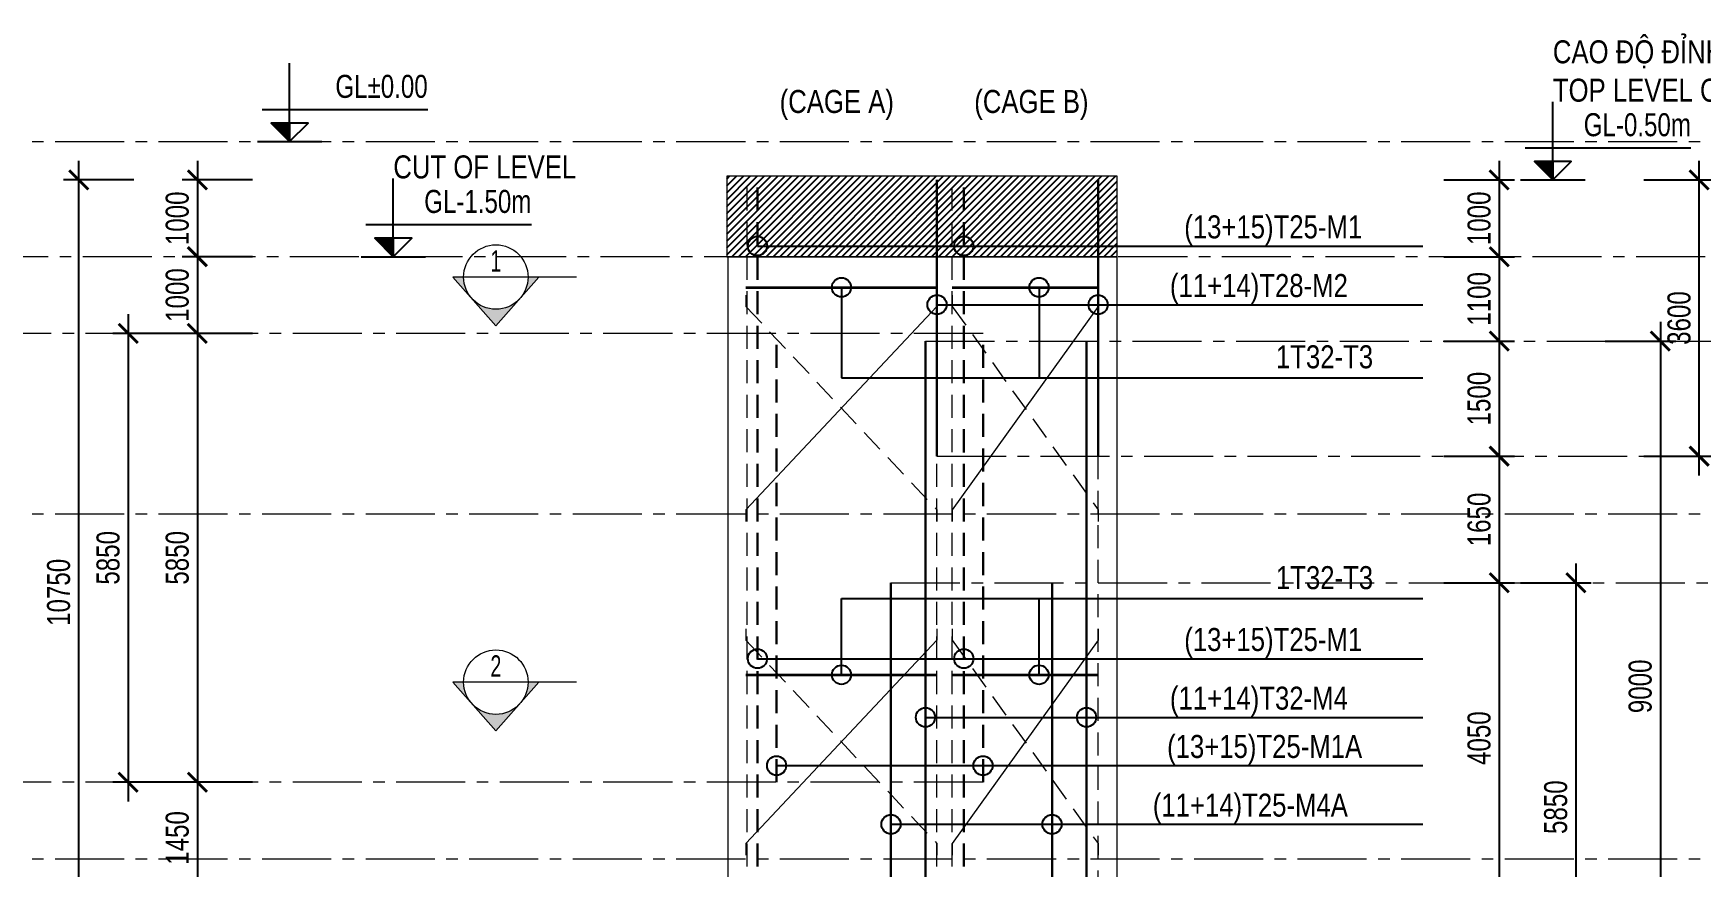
# Model space of a CAD drawing. Header units: millimetres. Extents: x 2611025 to 4139346, y -89870 to 101087.
# Drawn here: x 3703592 to 3725329, y -9450 to 1411 of the extents above; entities that cross this region are included whole.
import ezdxf
from ezdxf.enums import TextEntityAlignment as Align

# ---------------------------------------------------------------- set-up
doc = ezdxf.new("R2010")
doc.units = ezdxf.units.MM
doc.header["$LTSCALE"] = 1200
doc.header["$PDMODE"] = 35
for name, pattern in [('CENTER2', [1.125, 0.75, -0.125, 0.125, -0.125]), ('CONTINOUS', [0]), ('HIDDEN', [0.375, 0.25, -0.125])]:
    doc.linetypes.add(name, pattern=pattern)
for name, color, linetype, lineweight in [('1', 9, 'Continuous', 13), ('BOUND', 3, 'Continuous', 20), ('C1CO', 4, 'Continuous', 35), ('ENOTE', 2, 'Continuous', 15), ('Grid line', 160, 'CENTER2', 5), ('HIDE', 8, 'HIDDEN', 13), ('K-THUOC', 1, 'Continuous', 18), ('LEADER', 8, 'Continuous', 9), ('T1CO', 4, 'Continuous', 20), ('T1HI', 4, 'HIDDEN', 13), ('TCHI', 4, 'HIDDEN', 30), ('TEXTMA', 2, 'Continuous', 13), ('TEXTVN', 2, 'Continuous', 20)]:
    doc.layers.add(name, color=color, linetype=linetype, lineweight=lineweight)
for name, color, linetype in [('CDC.02.DIM', 1, 'Continuous'), ('CDC.06.TEXT', 2, 'Continuous'), ('CDC.10.HATCH', 251, 'Continuous')]:
    doc.layers.add(name, color=color, linetype=linetype)
doc.styles.add('DB_Arial', font='arial.ttf', dxfattribs={"width": 0.8})
doc.styles.add('SMTEXT', font='arial.ttf', dxfattribs={"width": 0.75})
doc.styles.add('TEXTVN', font='VHELVCN.TTF', dxfattribs={"width": 0.8})
doc.dimstyles.new('BSV1-100', dxfattribs={"dimtxt": 300, "dimasz": 250, "dimexe": 200, "dimexo": 0, "dimgap": 108, "dimtad": 1, "dimdec": 0, "dimdsep": 46, "dimtxsty": 'SMTEXT', "dimblk": 'ARCHTICK', "dimcen": 100, "dimdle": 250, "dimclrd": 256, "dimclre": 256, "dimclrt": 1, "dimadec": 0, "dimazin": 0, "dimtfac": 1, "dimtdec": 0, "dimtix": 1, "dimtmove": 2, "dimatfit": 3, "dimfxl": 720, "dimfxlon": 1, "dimtolj": 1, "dimtzin": 0, "dimarcsym": 0})
doc.dimstyles.new('BSV25', dxfattribs={"dimtxt": 300, "dimasz": 250, "dimexe": 200, "dimexo": 0, "dimgap": 108, "dimtad": 1, "dimdec": 0, "dimlfac": 0.25, "dimdsep": 46, "dimtxsty": 'SMTEXT', "dimblk": 'ARCHTICK', "dimcen": 100, "dimdle": 250, "dimclrd": 256, "dimclre": 256, "dimclrt": 2, "dimadec": 0, "dimazin": 0, "dimtfac": 1, "dimtdec": 0, "dimtix": 1, "dimtmove": 2, "dimatfit": 3, "dimfxl": 800, "dimfxlon": 1, "dimtolj": 1, "dimtzin": 0, "dimarcsym": 0})

# ---------------------------------------------------------------- blocks, each defined once
blk = doc.blocks.new('_ArchTick')
at = {"color": 0, "linetype": 'ByBlock', "const_width": 0.15}
blk.add_lwpolyline([(-0.5, -0.5), (0.5, 0.5)], dxfattribs=at)
blk = doc.blocks.new('SIGSEC')
at = {"layer": '1', "lineweight": 9}
h = blk.add_hatch(color=256, dxfattribs=at)
h.dxf.hatch_style = 1
h.paths.add_polyline_path([(-420, 0), (-560, 0), (-315, -278, -0.182676)])
h = blk.add_hatch(color=256, dxfattribs=at)
h.dxf.hatch_style = 1
h.paths.add_polyline_path([(560, 0), (420, 0, -0.182676), (315, -278)])
h = blk.add_hatch(color=256, dxfattribs=at)
h.dxf.hatch_style = 1
h.paths.add_polyline_path([(315, -278, -0.451416), (-315, -278), (0, -635)])
at = {"layer": '1', "lineweight": 9, "elevation": 0}
blk.add_lwpolyline([(1050, 0), (-560, 0), (0, -635), (560, 0)], dxfattribs=at)
at = {"layer": '1', "lineweight": 9}
blk.add_circle((0, 0), 420, dxfattribs=at)
at = {"layer": 'BOUND', "lineweight": 9, "style": 'TEXTVN', "width": 0.8}
blk.add_attdef('SEC', text='', height=280, dxfattribs=at).set_placement((0, 210, 0), align=Align.MIDDLE_CENTER)
blk = doc.blocks.new('tag_cd')
at = {"layer": 'CDC.10.HATCH'}
blk.add_hatch(color=256, dxfattribs=at).paths.add_polyline_path([(180, 240), (420, 0), (420, 240)])
at = {"layer": 'CDC.02.DIM'}
for points in [[(420, 240), (420, 0), (660, 240), (180, 240), (420, 0), (420, 1020)], [(60, 420), (2220, 420)], [(0, 0), (840, 0)]]:
    blk.add_lwpolyline(points, dxfattribs=at)
at = {"layer": 'CDC.06.TEXT', "ltscale": 0.5, "style": 'SMTEXT', "width": 0.75}
blk.add_attdef('CD', text='', height=300, dxfattribs=at).set_placement((2220, 570), align=Align.RIGHT)
blk = doc.blocks.new('*D1355')
at = {"layer": 'Defpoints', "color": 0, "transparency": 16777216}
for p in [(3701496, 0), (3700934, -4850), (3736047, -4850)]:
    blk.add_point(p, dxfattribs=at)
at = {"layer": 'K-THUOC', "lineweight": -2, "transparency": 16777216}
for p, q in [((3700934, 250), (3700934, -5100)), ((3701496, 0), (3700734, 0)), ((3701654, -4850), (3700734, -4850))]:
    blk.add_line(p, q, dxfattribs=at)
at = {"layer": 'K-THUOC', "lineweight": -2, "transparency": 16777216, "xscale": 250, "yscale": 250, "zscale": 250}
for p, rotation in [((3700934, 0), 90), ((3700934, -4850), 270)]:
    blk.add_blockref('_ArchTick', p, dxfattribs=dict(at, rotation=rotation))
at = {"layer": 'K-THUOC', "color": 1, "transparency": 16777216, "insert": (3700672, -2425), "char_height": 300, "attachment_point": 5, "rotation": 90, "style": 'SMTEXT'}
blk.add_mtext('\\A1;4850', dxfattribs=at)
blk = doc.blocks.new('*D1356')
at = {"layer": 'Defpoints', "color": 0, "transparency": 16777216}
for p in [(3736047, -4850), (3700934, -9350), (3736047, -9350)]:
    blk.add_point(p, dxfattribs=at)
at = {"layer": 'K-THUOC', "lineweight": -2, "transparency": 16777216}
for p, q in [((3700934, -4600), (3700934, -9600)), ((3701654, -4850), (3700734, -4850)), ((3701654, -9350), (3700734, -9350))]:
    blk.add_line(p, q, dxfattribs=at)
at = {"layer": 'K-THUOC', "lineweight": -2, "transparency": 16777216, "xscale": 250, "yscale": 250, "zscale": 250}
for p, rotation in [((3700934, -4850), 90), ((3700934, -9350), 270)]:
    blk.add_blockref('_ArchTick', p, dxfattribs=dict(at, rotation=rotation))
at = {"layer": 'K-THUOC', "color": 1, "transparency": 16777216, "insert": (3700672, -7100), "char_height": 300, "attachment_point": 5, "rotation": 90, "style": 'SMTEXT'}
blk.add_mtext('\\A1;4500', dxfattribs=at)
blk = doc.blocks.new('*D1357')
at = {"layer": 'Defpoints', "color": 0, "transparency": 16777216}
for p in [(3736047, -9350), (3700934, -13150), (3736047, -13150)]:
    blk.add_point(p, dxfattribs=at)
at = {"layer": 'K-THUOC', "lineweight": -2, "transparency": 16777216}
for p, q in [((3700934, -9100), (3700934, -13400)), ((3701654, -9350), (3700734, -9350)), ((3701654, -13150), (3700734, -13150))]:
    blk.add_line(p, q, dxfattribs=at)
at = {"layer": 'K-THUOC', "lineweight": -2, "transparency": 16777216, "xscale": 250, "yscale": 250, "zscale": 250}
for p, rotation in [((3700934, -9350), 90), ((3700934, -13150), 270)]:
    blk.add_blockref('_ArchTick', p, dxfattribs=dict(at, rotation=rotation))
at = {"layer": 'K-THUOC', "color": 1, "transparency": 16777216, "insert": (3700672, -11250), "char_height": 300, "attachment_point": 5, "rotation": 90, "style": 'SMTEXT'}
blk.add_mtext('\\A1;3800', dxfattribs=at)
blk = doc.blocks.new('*D1360')
at = {"layer": 'Defpoints', "color": 0, "transparency": 16777216}
for p in [(3728887, -1500), (3723190, -26000), (3734055, -26000)]:
    blk.add_point(p, dxfattribs=at)
at = {"layer": 'K-THUOC', "lineweight": -2, "transparency": 16777216}
for p, q in [((3734055, -1250), (3734055, -26250)), ((3733335, -1500), (3734255, -1500)), ((3733335, -26000), (3734255, -26000))]:
    blk.add_line(p, q, dxfattribs=at)
at = {"layer": 'K-THUOC', "lineweight": -2, "transparency": 16777216, "xscale": 250, "yscale": 250, "zscale": 250}
for p, rotation in [((3734055, -1500), 90), ((3734055, -26000), 270)]:
    blk.add_blockref('_ArchTick', p, dxfattribs=dict(at, rotation=rotation))
at = {"layer": 'K-THUOC', "color": 1, "transparency": 16777216, "insert": (3733793, -13750), "char_height": 300, "attachment_point": 5, "rotation": 90, "style": 'SMTEXT'}
blk.add_mtext('\\A1;24500', dxfattribs=at)
blk = doc.blocks.new('*D1362')
at = {"layer": 'Defpoints', "color": 0, "transparency": 16777216}
for p in [(3728087, 0), (3735115, 0), (3723190, -26000)]:
    blk.add_point(p, dxfattribs=at)
at = {"layer": 'K-THUOC', "lineweight": -2, "transparency": 16777216}
for p, q in [((3735115, -26250), (3735115, 250)), ((3734395, 0), (3735315, 0)), ((3734395, -26000), (3735315, -26000))]:
    blk.add_line(p, q, dxfattribs=at)
at = {"layer": 'K-THUOC', "lineweight": -2, "transparency": 16777216, "xscale": 250, "yscale": 250, "zscale": 250}
for p, rotation in [((3735115, 0), 90), ((3735115, -26000), 270)]:
    blk.add_blockref('_ArchTick', p, dxfattribs=dict(at, rotation=rotation))
at = {"layer": 'K-THUOC', "color": 1, "transparency": 16777216, "insert": (3734854, -13000), "char_height": 300, "attachment_point": 5, "rotation": 90, "style": 'SMTEXT'}
blk.add_mtext('\\A1;26000', dxfattribs=at)
blk = doc.blocks.new('*D1364')
at = {"layer": 'Defpoints', "color": 0, "transparency": 16777216}
for p in [(3712860, -500), (3705730, -1500), (3712460, -1500)]:
    blk.add_point(p, dxfattribs=at)
at = {"layer": 'K-THUOC', "lineweight": -2, "transparency": 16777216}
for p, q in [((3705730, -250), (3705730, -1750)), ((3706450, -500), (3705530, -500)), ((3706450, -1500), (3705530, -1500))]:
    blk.add_line(p, q, dxfattribs=at)
at = {"layer": 'K-THUOC', "lineweight": -2, "transparency": 16777216, "xscale": 250, "yscale": 250, "zscale": 250}
for p, rotation in [((3705730, -500), 90), ((3705730, -1500), 270)]:
    blk.add_blockref('_ArchTick', p, dxfattribs=dict(at, rotation=rotation))
at = {"layer": 'K-THUOC', "color": 1, "transparency": 16777216, "insert": (3705469, -1000), "char_height": 300, "attachment_point": 5, "rotation": 90, "style": 'SMTEXT'}
blk.add_mtext('\\A1;1000', dxfattribs=at)
blk = doc.blocks.new('*D1365')
at = {"layer": 'Defpoints', "color": 0, "transparency": 16777216}
for p in [(3712460, -1500), (3705730, -2500), (3712460, -2500)]:
    blk.add_point(p, dxfattribs=at)
at = {"layer": 'K-THUOC', "lineweight": -2, "transparency": 16777216}
for p, q in [((3705730, -1250), (3705730, -2750)), ((3706450, -1500), (3705530, -1500)), ((3706450, -2500), (3705530, -2500))]:
    blk.add_line(p, q, dxfattribs=at)
at = {"layer": 'K-THUOC', "lineweight": -2, "transparency": 16777216, "xscale": 250, "yscale": 250, "zscale": 250}
for p, rotation in [((3705730, -1500), 90), ((3705730, -2500), 270)]:
    blk.add_blockref('_ArchTick', p, dxfattribs=dict(at, rotation=rotation))
at = {"layer": 'K-THUOC', "color": 1, "transparency": 16777216, "insert": (3705469, -2000), "char_height": 300, "attachment_point": 5, "rotation": 90, "style": 'SMTEXT'}
blk.add_mtext('\\A1;1000', dxfattribs=at)
blk = doc.blocks.new('*D1366')
at = {"layer": 'Defpoints', "color": 0, "transparency": 16777216}
for p in [(3712475, -2500), (3705730, -8350), (3712475, -8350)]:
    blk.add_point(p, dxfattribs=at)
at = {"layer": 'K-THUOC', "lineweight": -2, "transparency": 16777216}
for p, q in [((3705730, -2250), (3705730, -8600)), ((3706450, -2500), (3705530, -2500)), ((3706450, -8350), (3705530, -8350))]:
    blk.add_line(p, q, dxfattribs=at)
at = {"layer": 'K-THUOC', "lineweight": -2, "transparency": 16777216, "xscale": 250, "yscale": 250, "zscale": 250}
for p, rotation in [((3705730, -2500), 90), ((3705730, -8350), 270)]:
    blk.add_blockref('_ArchTick', p, dxfattribs=dict(at, rotation=rotation))
at = {"layer": 'K-THUOC', "color": 1, "transparency": 16777216, "insert": (3705469, -5425), "char_height": 300, "attachment_point": 5, "rotation": 90, "style": 'SMTEXT'}
blk.add_mtext('\\A1;5850', dxfattribs=at)
blk = doc.blocks.new('*D1367')
at = {"layer": 'Defpoints', "color": 0, "transparency": 16777216}
for p in [(3712475, -8351), (3705730, -9800), (3712475, -9800)]:
    blk.add_point(p, dxfattribs=at)
at = {"layer": 'K-THUOC', "lineweight": -2, "transparency": 16777216}
for p, q in [((3705730, -8101), (3705730, -10050)), ((3706450, -8351), (3705530, -8351)), ((3706450, -9800), (3705530, -9800))]:
    blk.add_line(p, q, dxfattribs=at)
at = {"layer": 'K-THUOC', "lineweight": -2, "transparency": 16777216, "xscale": 250, "yscale": 250, "zscale": 250}
for p, rotation in [((3705730, -8351), 90), ((3705730, -9800), 270)]:
    blk.add_blockref('_ArchTick', p, dxfattribs=dict(at, rotation=rotation))
at = {"layer": 'K-THUOC', "color": 1, "transparency": 16777216, "insert": (3705469, -9076), "char_height": 300, "attachment_point": 5, "rotation": 90, "style": 'SMTEXT'}
blk.add_mtext('\\A1;1450', dxfattribs=at)
blk = doc.blocks.new('*D1376')
at = {"layer": 'Defpoints', "color": 0, "transparency": 16777216}
for p in [(3704183, -500), (3712875, -500), (3712875, -11250)]:
    blk.add_point(p, dxfattribs=at)
at = {"layer": 'K-THUOC', "lineweight": -2, "transparency": 16777216}
for p, q in [((3704183, -11500), (3704183, -250)), ((3704903, -500), (3703983, -500)), ((3704903, -11250), (3703983, -11250))]:
    blk.add_line(p, q, dxfattribs=at)
at = {"layer": 'K-THUOC', "lineweight": -2, "transparency": 16777216, "xscale": 250, "yscale": 250, "zscale": 250}
for p, rotation in [((3704183, -500), 90), ((3704183, -11250), 270)]:
    blk.add_blockref('_ArchTick', p, dxfattribs=dict(at, rotation=rotation))
at = {"layer": 'K-THUOC', "color": 1, "transparency": 16777216, "insert": (3703922, -5875), "char_height": 300, "attachment_point": 5, "rotation": 90, "style": 'SMTEXT'}
blk.add_mtext('\\A1;10750', dxfattribs=at)
blk = doc.blocks.new('*D1377')
at = {"layer": 'Defpoints', "color": 0, "transparency": 16777216}
for p in [(3713125, -2500), (3704828, -8350), (3713125, -8350)]:
    blk.add_point(p, dxfattribs=at)
at = {"layer": 'K-THUOC', "lineweight": -2, "transparency": 16777216}
for p, q in [((3704828, -2250), (3704828, -8600)), ((3705548, -2500), (3704628, -2500)), ((3705548, -8350), (3704628, -8350))]:
    blk.add_line(p, q, dxfattribs=at)
at = {"layer": 'K-THUOC', "lineweight": -2, "transparency": 16777216, "xscale": 250, "yscale": 250, "zscale": 250}
for p, rotation in [((3704828, -2500), 90), ((3704828, -8350), 270)]:
    blk.add_blockref('_ArchTick', p, dxfattribs=dict(at, rotation=rotation))
at = {"layer": 'K-THUOC', "color": 1, "transparency": 16777216, "insert": (3704567, -5425), "char_height": 300, "attachment_point": 5, "rotation": 90, "style": 'SMTEXT'}
blk.add_mtext('\\A1;5850', dxfattribs=at)
blk = doc.blocks.new('*D1379')
at = {"layer": 'Defpoints', "color": 0, "transparency": 16777216}
for p in [(3718395, -500), (3721462, -1500), (3722702, -1500)]:
    blk.add_point(p, dxfattribs=at)
at = {"layer": 'K-THUOC', "lineweight": -2, "transparency": 16777216}
for p, q in [((3722702, -250), (3722702, -1750)), ((3721982, -500), (3722902, -500)), ((3721982, -1500), (3722902, -1500))]:
    blk.add_line(p, q, dxfattribs=at)
at = {"layer": 'K-THUOC', "lineweight": -2, "transparency": 16777216, "xscale": 250, "yscale": 250, "zscale": 250}
for p, rotation in [((3722702, -500), 90), ((3722702, -1500), 270)]:
    blk.add_blockref('_ArchTick', p, dxfattribs=dict(at, rotation=rotation))
at = {"layer": 'K-THUOC', "color": 1, "transparency": 16777216, "insert": (3722441, -1000), "char_height": 300, "attachment_point": 5, "rotation": 90, "style": 'SMTEXT'}
blk.add_mtext('\\A1;1000', dxfattribs=at)
blk = doc.blocks.new('*D1380')
at = {"layer": 'Defpoints', "color": 0, "transparency": 16777216}
for p in [(3718395, -1500), (3718395, -2600), (3722702, -2600)]:
    blk.add_point(p, dxfattribs=at)
at = {"layer": 'K-THUOC', "lineweight": -2, "transparency": 16777216}
for p, q in [((3722702, -1250), (3722702, -2850)), ((3721982, -1500), (3722902, -1500)), ((3721982, -2600), (3722902, -2600))]:
    blk.add_line(p, q, dxfattribs=at)
at = {"layer": 'K-THUOC', "lineweight": -2, "transparency": 16777216, "xscale": 250, "yscale": 250, "zscale": 250}
for p, rotation in [((3722702, -1500), 90), ((3722702, -2600), 270)]:
    blk.add_blockref('_ArchTick', p, dxfattribs=dict(at, rotation=rotation))
at = {"layer": 'K-THUOC', "color": 1, "transparency": 16777216, "insert": (3722441, -2050), "char_height": 300, "attachment_point": 5, "rotation": 90, "style": 'SMTEXT'}
blk.add_mtext('\\A1;1100', dxfattribs=at)
blk = doc.blocks.new('*D1381')
at = {"layer": 'Defpoints', "color": 0, "transparency": 16777216}
for p in [(3718395, -2600), (3718395, -4100), (3722702, -4100)]:
    blk.add_point(p, dxfattribs=at)
at = {"layer": 'K-THUOC', "lineweight": -2, "transparency": 16777216}
for p, q in [((3722702, -2350), (3722702, -4350)), ((3721982, -2600), (3722902, -2600)), ((3721982, -4100), (3722902, -4100))]:
    blk.add_line(p, q, dxfattribs=at)
at = {"layer": 'K-THUOC', "lineweight": -2, "transparency": 16777216, "xscale": 250, "yscale": 250, "zscale": 250}
for p, rotation in [((3722702, -2600), 90), ((3722702, -4100), 270)]:
    blk.add_blockref('_ArchTick', p, dxfattribs=dict(at, rotation=rotation))
at = {"layer": 'K-THUOC', "color": 1, "transparency": 16777216, "insert": (3722441, -3350), "char_height": 300, "attachment_point": 5, "rotation": 90, "style": 'SMTEXT'}
blk.add_mtext('\\A1;1500', dxfattribs=at)
blk = doc.blocks.new('*D1382')
at = {"layer": 'Defpoints', "color": 0, "transparency": 16777216}
for p in [(3718395, -4100), (3718395, -5750), (3722702, -5750)]:
    blk.add_point(p, dxfattribs=at)
at = {"layer": 'K-THUOC', "lineweight": -2, "transparency": 16777216}
for p, q in [((3722702, -3850), (3722702, -6000)), ((3721982, -4100), (3722902, -4100)), ((3721982, -5750), (3722902, -5750))]:
    blk.add_line(p, q, dxfattribs=at)
at = {"layer": 'K-THUOC', "lineweight": -2, "transparency": 16777216, "xscale": 250, "yscale": 250, "zscale": 250}
for p, rotation in [((3722702, -4100), 90), ((3722702, -5750), 270)]:
    blk.add_blockref('_ArchTick', p, dxfattribs=dict(at, rotation=rotation))
at = {"layer": 'K-THUOC', "color": 1, "transparency": 16777216, "insert": (3722441, -4925), "char_height": 300, "attachment_point": 5, "rotation": 90, "style": 'SMTEXT'}
blk.add_mtext('\\A1;1650', dxfattribs=at)
blk = doc.blocks.new('*D1383')
at = {"layer": 'Defpoints', "color": 0, "transparency": 16777216}
for p in [(3718395, -5750), (3718395, -9800), (3722702, -9800)]:
    blk.add_point(p, dxfattribs=at)
at = {"layer": 'K-THUOC', "lineweight": -2, "transparency": 16777216}
for p, q in [((3722702, -5500), (3722702, -10050)), ((3721982, -5750), (3722902, -5750)), ((3721982, -9800), (3722902, -9800))]:
    blk.add_line(p, q, dxfattribs=at)
at = {"layer": 'K-THUOC', "lineweight": -2, "transparency": 16777216, "xscale": 250, "yscale": 250, "zscale": 250}
for p, rotation in [((3722702, -5750), 90), ((3722702, -9800), 270)]:
    blk.add_blockref('_ArchTick', p, dxfattribs=dict(at, rotation=rotation))
at = {"layer": 'K-THUOC', "color": 1, "transparency": 16777216, "insert": (3722441, -7775), "char_height": 300, "attachment_point": 5, "rotation": 90, "style": 'SMTEXT'}
blk.add_mtext('\\A1;4050', dxfattribs=at)
blk = doc.blocks.new('*D1391')
at = {"layer": 'Defpoints', "color": 0, "transparency": 16777216}
for p in [(3718245, -2600), (3718245, -11600), (3724803, -11600)]:
    blk.add_point(p, dxfattribs=at)
at = {"layer": 'K-THUOC', "lineweight": -2, "transparency": 16777216}
for p, q in [((3724803, -2350), (3724803, -11850)), ((3724083, -2600), (3725003, -2600)), ((3724083, -11600), (3725003, -11600))]:
    blk.add_line(p, q, dxfattribs=at)
at = {"layer": 'K-THUOC', "lineweight": -2, "transparency": 16777216, "xscale": 250, "yscale": 250, "zscale": 250}
for p, rotation in [((3724803, -2600), 90), ((3724803, -11600), 270)]:
    blk.add_blockref('_ArchTick', p, dxfattribs=dict(at, rotation=rotation))
at = {"layer": 'K-THUOC', "color": 1, "transparency": 16777216, "insert": (3724542, -7100), "char_height": 300, "attachment_point": 5, "rotation": 90, "style": 'SMTEXT'}
blk.add_mtext('\\A1;9000', dxfattribs=at)
blk = doc.blocks.new('*D1392')
at = {"layer": 'Defpoints', "color": 0, "transparency": 16777216}
for p in [(3718395, -500), (3725309, -500), (3718395, -4100)]:
    blk.add_point(p, dxfattribs=at)
at = {"layer": 'K-THUOC', "lineweight": -2, "transparency": 16777216}
for p, q in [((3725309, -4350), (3725309, -250)), ((3724589, -500), (3725509, -500)), ((3724589, -4100), (3725509, -4100))]:
    blk.add_line(p, q, dxfattribs=at)
at = {"layer": 'K-THUOC', "lineweight": -2, "transparency": 16777216, "xscale": 250, "yscale": 250, "zscale": 250}
for p, rotation in [((3725309, -500), 90), ((3725309, -4100), 270)]:
    blk.add_blockref('_ArchTick', p, dxfattribs=dict(at, rotation=rotation))
at = {"layer": 'K-THUOC', "color": 1, "transparency": 16777216, "insert": (3725048, -2300), "char_height": 300, "attachment_point": 5, "rotation": 90, "style": 'SMTEXT'}
blk.add_mtext('\\A1;3600', dxfattribs=at)
blk = doc.blocks.new('*D1393')
at = {"layer": 'Defpoints', "color": 0, "transparency": 16777216}
for p in [(3717795, -5750), (3717795, -11600), (3723701, -11600)]:
    blk.add_point(p, dxfattribs=at)
at = {"layer": 'K-THUOC', "lineweight": -2, "transparency": 16777216}
for p, q in [((3723701, -5500), (3723701, -11850)), ((3722981, -5750), (3723901, -5750)), ((3722981, -11600), (3723901, -11600))]:
    blk.add_line(p, q, dxfattribs=at)
at = {"layer": 'K-THUOC', "lineweight": -2, "transparency": 16777216, "xscale": 250, "yscale": 250, "zscale": 250}
for p, rotation in [((3723701, -5750), 90), ((3723701, -11600), 270)]:
    blk.add_blockref('_ArchTick', p, dxfattribs=dict(at, rotation=rotation))
at = {"layer": 'K-THUOC', "color": 1, "transparency": 16777216, "insert": (3723440, -8675), "char_height": 300, "attachment_point": 5, "rotation": 90, "style": 'SMTEXT'}
blk.add_mtext('\\A1;5850', dxfattribs=at)

msp = doc.modelspace()

# ---------------------------------------------------------------- hatches: boundary and pattern name
at = {"layer": 'CDC.10.HATCH'}
h = msp.add_hatch(dxfattribs=at)
h.set_pattern_fill('ANSI31', color=256, scale=20)
h.set_pattern_definition([(45, (943927.49, 76381.77), (-44.9012806, 44.9012806), [])])
h.paths.add_polyline_path([(3712631.6, -1500), (3717720.6, -1500), (3717720.6, -450), (3712631.6, -450)])

# ---------------------------------------------------------------- linework, layer by layer
at = {"layer": 'BOUND'}
for points in [[(3712631.6, -1500), (3717720.6, -1500), (3717720.6, -450), (3712631.6, -450)], [(3712646.6, -45000), (3717720.6, -45000), (3717720.6, -1500), (3712646.6, -1500)]]:
    msp.add_lwpolyline(points, close=True, dxfattribs=at)
at = {"layer": 'C1CO'}
for p, q in [((3712882.6, -1900), (3715372.6, -1900)), ((3715572.6, -1900), (3717472.6, -1900)), ((3712882.6, -6950), (3715372.6, -6950)), ((3715572.6, -6950), (3717472.6, -6950))]:
    msp.add_line(p, q, dxfattribs=at)
at = {"layer": 'Grid line', "color": 2}
for p, q in [((3697124.3, 0), (3736187.3, 0)), ((3697124.3, -4850), (3728086.7, -4850)), ((3697124.3, -9350), (3728086.7, -9350))]:
    msp.add_line(p, q, dxfattribs=at)
at = {"layer": 'Grid line'}
for p, q in [((3728086.7, -1500), (3701893.6, -1500)), ((3715972.6, -2499.7), (3701893.6, -2500)), ((3715222.6, -2600.3), (3728086.7, -2600.3)), ((3715372.6, -4100.3), (3728086.7, -4100.3)), ((3714772.6, -5750.3), (3728086.7, -5750.3)), ((3715972.6, -8349.7), (3701893.6, -8349.7))]:
    msp.add_line(p, q, dxfattribs=at)
at = {"layer": 'HIDE'}
for p, q in [((3712896.6, -45000), (3712896.6, -500)), ((3715372.6, -45000), (3715372.6, -500)), ((3715572.6, -45000), (3715572.6, -500)), ((3717470.6, -500), (3717470.6, -45000))]:
    msp.add_line(p, q, dxfattribs=at)
at = {"layer": 'T1CO'}
for points in [[(3715372.6, -2000), (3715372.6, -2150), (3712882.6, -4800), (3712882.6, -4950)], [(3717472.6, -2000), (3717472.6, -2150), (3715572.6, -4800), (3715572.6, -4950)], [(3715372.6, -6350.3), (3715372.6, -6500.3), (3712882.6, -9150.3), (3712882.6, -9300.3)], [(3717472.6, -6350.3), (3717472.6, -6500.3), (3715572.6, -9150.3), (3715572.6, -9300.3)]]:
    msp.add_lwpolyline(points, dxfattribs=at)
at = {"layer": 'T1HI'}
for points in [[(3712882.6, -2000), (3712882.6, -2150), (3715372.6, -4800), (3715372.6, -4950)], [(3715572.6, -2000), (3715572.6, -2150), (3717472.6, -4800), (3717472.6, -4950)], [(3712882.6, -6350.3), (3712882.6, -6500.3), (3715372.6, -9150.3), (3715372.6, -9300.3)], [(3715572.6, -6350.3), (3715572.6, -6500.3), (3717472.6, -9150.3), (3717472.6, -9300.3)]]:
    msp.add_lwpolyline(points, dxfattribs=at)
at = {"layer": 'TCHI', "linetype": 'HIDDEN'}
for points in [[(3713031.6, -11250.3), (3713031.6, -500)], [(3715722.6, -11250.3), (3715722.6, -500)], [(3713281.6, -8349.7), (3713281.6, -2499.7)], [(3715972.6, -8349.7), (3715972.6, -2499.7)]]:
    msp.add_lwpolyline(points, dxfattribs=at)
at = {"layer": 'TCHI', "linetype": 'CONTINOUS'}
for points in [[(3715372.6, -4100.3), (3715372.6, -500)], [(3717472.6, -4100.3), (3717472.6, -500)], [(3715222.6, -11600.3), (3715222.6, -2600.3)], [(3717322.6, -11600.3), (3717322.6, -2600.3)]]:
    msp.add_lwpolyline(points, dxfattribs=at)
at = {"layer": 'TCHI', "color": 6, "linetype": 'CONTINOUS'}
for points in [[(3714772.6, -11600.3), (3714772.6, -5750.3)], [(3716872.6, -11600.3), (3716872.6, -5750.3)]]:
    msp.add_lwpolyline(points, dxfattribs=at)

# ---------------------------------------------------------------- block references
at = {"layer": '1', "lineweight": 20}
for p, values in [((3709621.8, -1765.4), {'SEC': '1'}), ((3709621.8, -7045.4), {'SEC': '2'})]:
    msp.add_blockref('SIGSEC', p, dxfattribs=at).add_auto_attribs(values)
at = {"layer": 'ENOTE'}
for p, values in [((3706512.9, 0), {'CD': 'GL%%P0.00'}), ((3722981.8, -500), {'CD': 'GL-0.50m'}), ((3707864.7, -1500), {'CD': 'GL-1.50m'})]:
    msp.add_blockref('tag_cd', p, dxfattribs=at).add_auto_attribs(values)

# ---------------------------------------------------------------- texts
at = {"layer": 'TEXTMA', "style": 'DB_Arial', "width": 0.8}
for s, p in [('(13+15)T25-M1', (3720916, -1261.5)), ('(11+14)T28-M2', (3720729.5, -2026.1)), ('1T32-T3', (3721058.3, -2954.9)), ('1T32-T3', (3721058.3, -5833.5)), ('(13+15)T25-M1', (3720916, -6639.5)), ('(11+14)T32-M4', (3720729.5, -7404.1)), ('(13+15)T25-M1A', (3720916, -8033.6)), ('(11+14)T25-M4A', (3720729.5, -8798.2))]:
    msp.add_text(s, height=300, rotation=360, dxfattribs=at).set_placement(p, align=Align.RIGHT)
at = {"layer": 'TEXTVN', "style": 'DB_Arial', "width": 0.8}
for s, p in [('CAO ĐỘ ĐỈNH THÉP CHỦ', (3723401.8, 1020)), ('TOP LEVEL OF MAIN BARS', (3723401.8, 520)), ('CUT OF LEVEL', (3708284.7, -480))]:
    msp.add_text(s, height=300, dxfattribs=at).set_placement(p)
for s, p in [('(CAGE A)', (3713321.2, 372.8)), ('(CAGE B)', (3715858.4, 372.8))]:
    msp.add_text(s, height=300, rotation=360, dxfattribs=at).set_placement(p)

# ---------------------------------------------------------------- dimensions: what is measured, and where the dimension line sits
at = {"layer": 'K-THUOC'}
for base, p1, p2, picture, middle in [((3700933.6, -4850), (3701496, 0), (3736046.8, -4850), '*D1355', (3700672.4, -2425)), ((3735115.4, 0), (3723190, -26000), (3728086.7, 0), '*D1362', (3734854.2, -13000)), ((3704183.3, -500), (3712874.6, -11250.3), (3712874.6, -500), '*D1376', (3703922.1, -5875.2)), ((3705730.3, -1500), (3712859.6, -500), (3712459.6, -1500), '*D1364', (3705469.1, -1000)), ((3722702.2, -1500), (3718395.2, -500), (3721462.2, -1500), '*D1379', (3722441, -1000)), ((3725309.1, -500), (3718395.2, -4100.3), (3718395.2, -500), '*D1392', (3725047.8, -2300.2)), ((3705730.3, -2499.7), (3712459.6, -1500), (3712459.6, -2499.7), '*D1365', (3705469.1, -1999.8)), ((3722702.2, -2600.3), (3718395.2, -1500), (3718395.2, -2600.3), '*D1380', (3722441, -2050.2)), ((3734054.6, -26000), (3728886.7, -1500), (3723190, -26000), '*D1360', (3733793.4, -13750)), ((3704828.3, -8349.7), (3713124.6, -2499.7), (3713124.6, -8349.7), '*D1377', (3704567.2, -5424.7)), ((3705730.3, -8349.7), (3712474.6, -2499.7), (3712474.6, -8349.7), '*D1366', (3705469.1, -5424.7)), ((3724803.3, -11600.3), (3718245.2, -2600.3), (3718245.2, -11600.3), '*D1391', (3724542.2, -7100.3)), ((3722702.2, -4100.3), (3718395.2, -2600.3), (3718395.2, -4100.3), '*D1381', (3722441, -3350.3)), ((3722702.2, -5750.3), (3718395.2, -4100.3), (3718395.2, -5750.3), '*D1382', (3722441, -4925.3)), ((3700933.6, -9350), (3736046.8, -4850), (3736046.8, -9350), '*D1356', (3700672.4, -7100)), ((3723700.8, -11600.3), (3717795.2, -5750.3), (3717795.2, -11600.3), '*D1393', (3723439.7, -8675.3)), ((3722702.2, -9800.3), (3718395.2, -5750.3), (3718395.2, -9800.3), '*D1383', (3722441, -7775.3)), ((3705730.3, -9800.3), (3712474.6, -8350.7), (3712474.6, -9800.3), '*D1367', (3705469.1, -9075.5)), ((3700933.6, -13150), (3736046.8, -9350), (3736046.8, -13150), '*D1357', (3700672.3, -11250))]:
    dim = msp.add_linear_dim(base=base, p1=p1, p2=p2, angle=90, dimstyle='BSV1-100', dxfattribs=at)
    dim.commit()
    dim.dimension.update_dxf_attribs({"geometry": picture, "text_midpoint": middle})

# ---------------------------------------------------------------- leaders
at = {"layer": 'LEADER'}
for points in [[(3713031.6, -1361.5), (3721708, -1361.5)], [(3715722.6, -1361.5), (3721708, -1361.5)], [(3714127.6, -1900), (3714127.6, -3078.2), (3719133, -3078.2)], [(3716702.6, -1900), (3716702.6, -3078.2), (3721708, -3078.2)], [(3715372.6, -2126.1), (3721708, -2126.1)], [(3717472.6, -2126.1), (3721708, -2126.1)], [(3714127.6, -6950), (3714127.6, -5956.8), (3719133, -5956.8)], [(3716702.6, -6950), (3716702.6, -5956.8), (3721708, -5956.8)], [(3713031.6, -6739.5), (3721708, -6739.5)], [(3715722.6, -6739.5), (3721708, -6739.5)], [(3715222.6, -7504.1), (3721708, -7504.1)], [(3717322.6, -7504.1), (3721708, -7504.1)], [(3713281.6, -8133.6), (3721708, -8133.6)], [(3715972.6, -8133.6), (3721708, -8133.6)], [(3714772.6, -8898.2), (3721708, -8898.2)], [(3716872.6, -8898.2), (3721708, -8898.2)]]:
    msp.add_leader(points, dimstyle='BSV25', override={"dimldrblk": 'Origin'}, dxfattribs=at)

doc.saveas('drawing.dxf')
